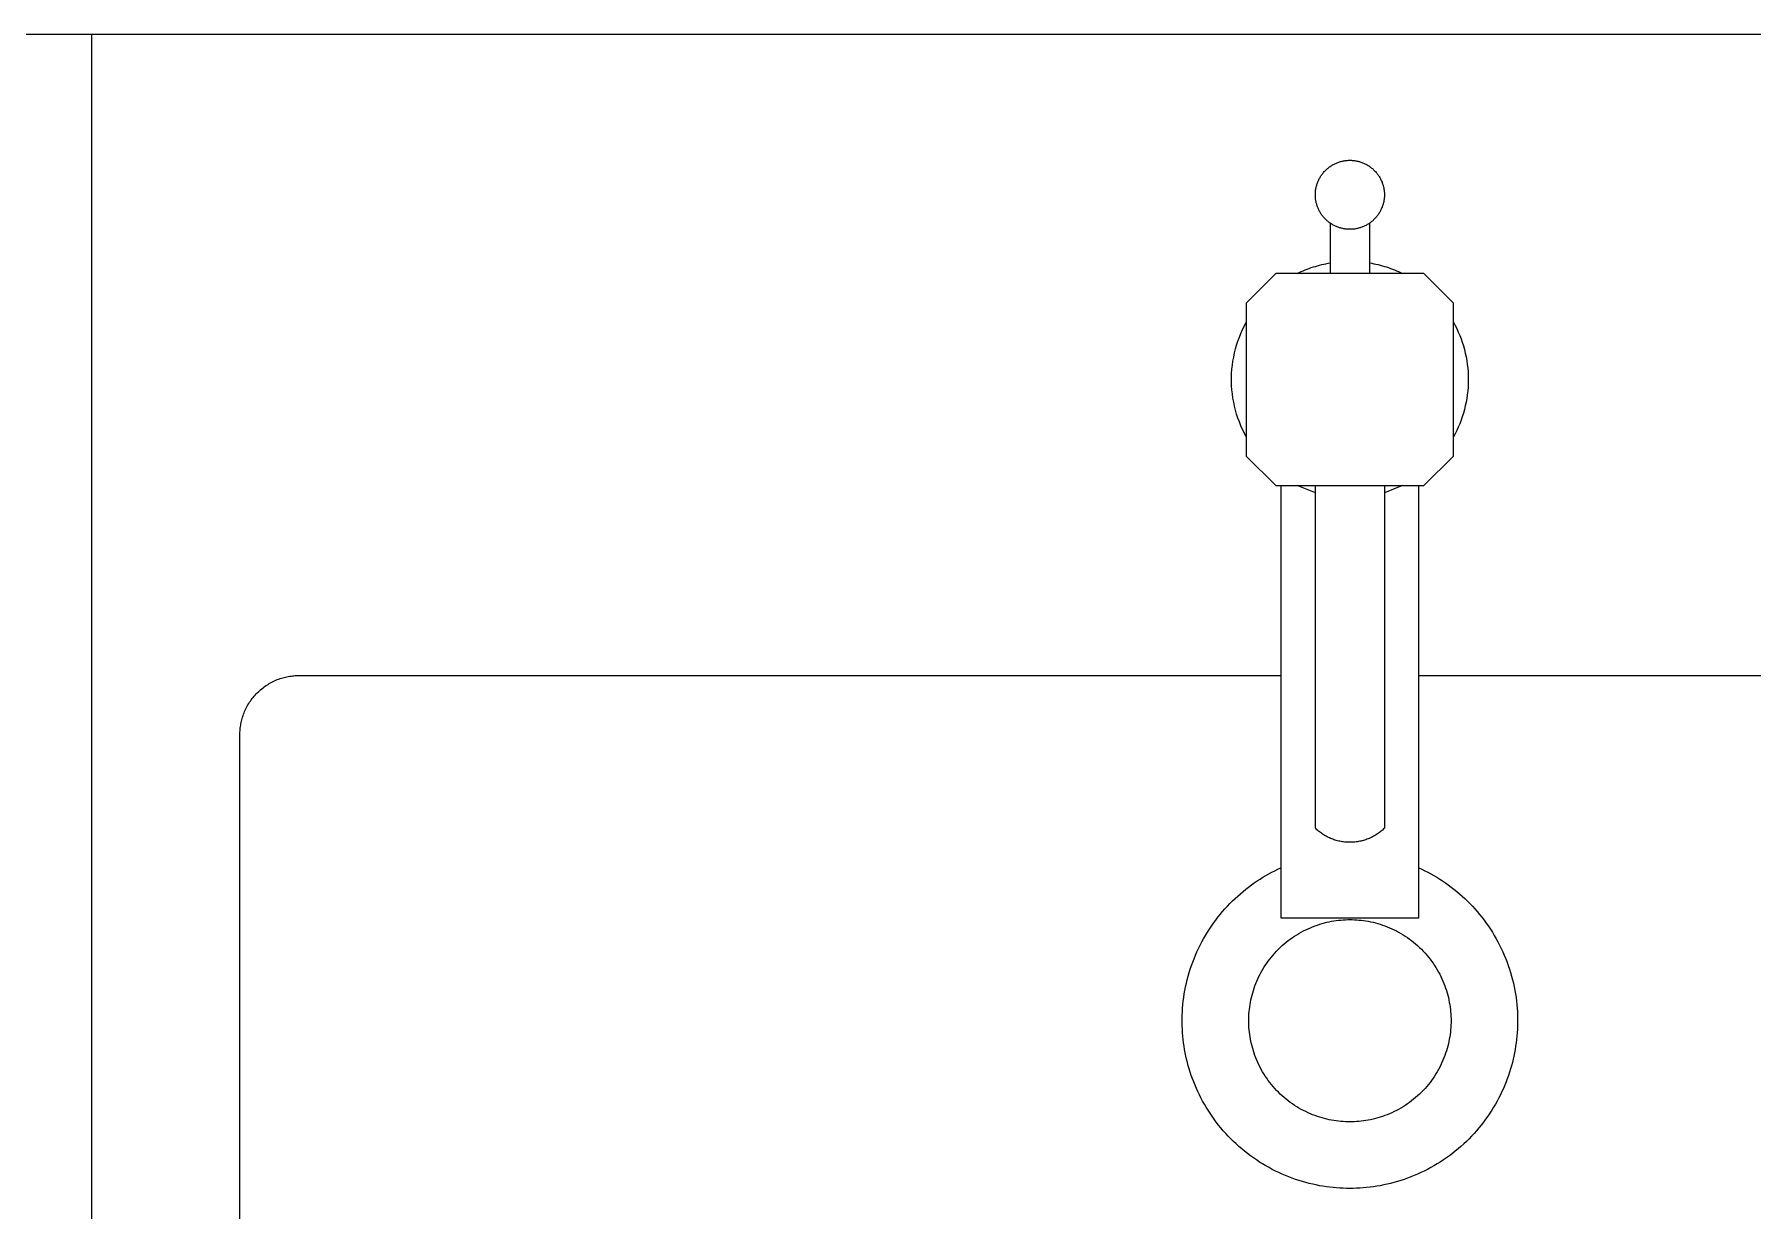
# Model space of a CAD drawing. Header units: millimetres. Extents: x 50157 to 283139, y 29188 to 187058.
# Drawn here: x 156521.8 to 156870.2, y 105149.3 to 105387.8 of the extents above; entities that cross this region are included whole.
import ezdxf

# ---------------------------------------------------------------- set-up
doc = ezdxf.new("R2010")
doc.units = ezdxf.units.MM
doc.layers.add('A-TOILET', color=252, linetype='Continuous')
doc.layers.add('A-WALL', color=3, linetype='Continuous')

# ---------------------------------------------------------------- blocks, each defined once
blk = doc.blocks.new('A$C0275ab8a')
blk.add_wipeout([(510.06, -440.9), (510.04, -441.13), (510.01, -441.36), (509.97, -441.59), (509.93, -441.82), (509.89, -442.05), (509.84, -442.28), (509.78, -442.52), (509.71, -442.75), (509.65, -442.98), (509.57, -443.22), (509.49, -443.45), (509.4, -443.68), (509.3, -443.91), (509.2, -444.14), (509.1, -444.37), (508.98, -444.59), (508.86, -444.82), (508.74, -445.04), (508.61, -445.26), (508.47, -445.47), (508.33, -445.68), (508.18, -445.89), (508.02, -446.1), (507.86, -446.3), (507.7, -446.5), (507.53, -446.7), (507.35, -446.89), (507.17, -447.07), (506.99, -447.25), (506.8, -447.43), (506.6, -447.6), (506.4, -447.76), (506.2, -447.92), (505.99, -448.08), (505.79, -448.23), (505.57, -448.37), (505.36, -448.51), (505.14, -448.64), (504.92, -448.76), (504.69, -448.88), (504.47, -449), (504.24, -449.1), (504.01, -449.2), (503.78, -449.3), (503.55, -449.39), (503.32, -449.47), (503.08, -449.54), (502.85, -449.61), (502.62, -449.68), (502.38, -449.74), (502.15, -449.79), (501.92, -449.83), (501.69, -449.87), (501.46, -449.91), (501.23, -449.94), (501, -449.96), (500.77, -449.98), (500.54, -449.99), (500.32, -450), (500.1, -450), (10, -450), (9.78, -450), (9.56, -449.99), (9.33, -449.98), (9.1, -449.96), (8.87, -449.94), (8.64, -449.91), (8.41, -449.87), (8.18, -449.83), (7.95, -449.79), (7.72, -449.74), (7.48, -449.68), (7.25, -449.61), (7.02, -449.54), (6.78, -449.47), (6.55, -449.39), (6.32, -449.3), (6.09, -449.2), (5.86, -449.1), (5.63, -449), (5.41, -448.88), (5.18, -448.76), (4.96, -448.64), (4.74, -448.51), (4.53, -448.37), (4.32, -448.23), (4.11, -448.08), (3.9, -447.92), (3.7, -447.76), (3.5, -447.6), (3.3, -447.43), (3.11, -447.25), (2.93, -447.07), (2.75, -446.89), (2.57, -446.7), (2.4, -446.5), (2.24, -446.3), (2.08, -446.1), (1.92, -445.89), (1.77, -445.68), (1.63, -445.47), (1.49, -445.26), (1.36, -445.04), (1.24, -444.82), (1.12, -444.59), (1, -444.37), (0.9, -444.14), (0.8, -443.91), (0.7, -443.68), (0.61, -443.45), (0.53, -443.22), (0.46, -442.98), (0.39, -442.75), (0.32, -442.52), (0.26, -442.28), (0.21, -442.05), (0.17, -441.82), (0.13, -441.59), (0.09, -441.36), (0.06, -441.13), (0.04, -440.9), (0.02, -440.67), (0.01, -440.44), (0, -440.22), (0, -440), (0, 0), (510.1, 0), (510.1, -440), (510.1, -440.22), (510.09, -440.44), (510.08, -440.67)])
for p, q in [((249.73, -27.99), (249.85, -27.85)), ((249.85, -27.85), (249.97, -27.72)), ((249.97, -27.72), (250.1, -27.59)), ((250.1, -27.59), (250.23, -27.46)), ((250.23, -27.46), (250.36, -27.34)), ((250.36, -27.34), (250.5, -27.22)), ((250.5, -27.22), (250.64, -27.11)), ((250.64, -27.11), (250.78, -26.99)), ((250.78, -26.99), (250.92, -26.89)), ((250.92, -26.89), (251.07, -26.78)), ((251.07, -26.78), (251.22, -26.68)), ((251.22, -26.68), (251.37, -26.59)), ((251.37, -26.59), (251.52, -26.49)), ((251.52, -26.49), (251.68, -26.41)), ((251.68, -26.41), (251.83, -26.32)), ((251.83, -26.32), (251.99, -26.24)), ((251.99, -26.24), (252.15, -26.17)), ((252.15, -26.17), (252.31, -26.1)), ((252.31, -26.1), (252.47, -26.03)), ((252.47, -26.03), (252.64, -25.97)), ((252.64, -25.97), (252.8, -25.91)), ((252.8, -25.91), (252.96, -25.86)), ((252.96, -25.86), (253.12, -25.81)), ((253.12, -25.81), (253.29, -25.77)), ((253.29, -25.77), (253.45, -25.73)), ((253.45, -25.73), (253.61, -25.69)), ((253.61, -25.69), (253.78, -25.66)), ((253.78, -25.66), (253.94, -25.63)), ((253.94, -25.63), (254.1, -25.6)), ((254.1, -25.6), (254.26, -25.58)), ((254.26, -25.58), (254.42, -25.57)), ((254.42, -25.57), (254.58, -25.56)), ((254.58, -25.56), (254.74, -25.55)), ((254.74, -25.55), (254.9, -25.54)), ((254.9, -25.54), (255.05, -25.54)), ((255.05, -25.54), (255.21, -25.54)), ((255.21, -25.54), (255.36, -25.55)), ((255.36, -25.55), (255.52, -25.56)), ((255.52, -25.56), (255.68, -25.57)), ((255.68, -25.57), (255.84, -25.58)), ((255.84, -25.58), (256, -25.6)), ((256, -25.6), (256.16, -25.63)), ((256.16, -25.63), (256.32, -25.66)), ((256.32, -25.66), (256.49, -25.69)), ((256.49, -25.69), (256.65, -25.73)), ((256.65, -25.73), (256.81, -25.77)), ((256.81, -25.77), (256.98, -25.81)), ((256.98, -25.81), (257.14, -25.86)), ((257.14, -25.86), (257.3, -25.91)), ((257.3, -25.91), (257.47, -25.97)), ((257.47, -25.97), (257.63, -26.03)), ((257.63, -26.03), (257.79, -26.1)), ((257.79, -26.1), (257.95, -26.17)), ((257.95, -26.17), (258.11, -26.24)), ((258.11, -26.24), (258.27, -26.32)), ((258.27, -26.32), (258.42, -26.41)), ((258.42, -26.41), (258.58, -26.49)), ((258.58, -26.49), (258.73, -26.59)), ((258.73, -26.59), (258.88, -26.68)), ((258.88, -26.68), (259.03, -26.78)), ((259.03, -26.78), (259.18, -26.89)), ((259.18, -26.89), (259.32, -26.99)), ((259.32, -26.99), (259.46, -27.11)), ((259.46, -27.11), (259.6, -27.22)), ((259.6, -27.22), (259.74, -27.34)), ((259.74, -27.34), (259.87, -27.46)), ((259.87, -27.46), (260, -27.59)), ((260, -27.59), (260.13, -27.72)), ((260.13, -27.72), (260.25, -27.85)), ((260.25, -27.85), (260.37, -27.99)), ((248.14, -31.43), (248.17, -31.27)), ((248.17, -31.27), (248.2, -31.1)), ((248.2, -31.1), (248.23, -30.94)), ((248.23, -30.94), (248.27, -30.78)), ((248.27, -30.78), (248.32, -30.61)), ((248.32, -30.61), (248.37, -30.45)), ((248.37, -30.45), (248.42, -30.29)), ((248.42, -30.29), (248.48, -30.13)), ((248.48, -30.13), (248.54, -29.96)), ((248.54, -29.96), (248.61, -29.8)), ((248.61, -29.8), (248.68, -29.64)), ((248.68, -29.64), (248.75, -29.48)), ((248.75, -29.48), (248.83, -29.33)), ((248.83, -29.33), (248.91, -29.17)), ((248.91, -29.17), (249, -29.01)), ((249, -29.01), (249.09, -28.86)), ((249.09, -28.86), (249.19, -28.71)), ((249.19, -28.71), (249.29, -28.56)), ((249.29, -28.56), (249.39, -28.41)), ((249.39, -28.41), (249.5, -28.27)), ((249.5, -28.27), (249.61, -28.13)), ((249.61, -28.13), (249.73, -27.99)), ((260.37, -27.99), (260.49, -28.13)), ((260.49, -28.13), (260.6, -28.27)), ((260.6, -28.27), (260.71, -28.41)), ((260.71, -28.41), (260.81, -28.56)), ((260.81, -28.56), (260.91, -28.71)), ((260.91, -28.71), (261.01, -28.86)), ((261.01, -28.86), (261.1, -29.01)), ((261.1, -29.01), (261.19, -29.17)), ((261.19, -29.17), (261.27, -29.33)), ((261.27, -29.33), (261.35, -29.48)), ((261.35, -29.48), (261.42, -29.64)), ((261.42, -29.64), (261.49, -29.8)), ((261.49, -29.8), (261.56, -29.96)), ((261.56, -29.96), (261.62, -30.13)), ((261.62, -30.13), (261.68, -30.29)), ((261.68, -30.29), (261.73, -30.45)), ((261.73, -30.45), (261.78, -30.61)), ((261.78, -30.61), (261.83, -30.78)), ((261.83, -30.78), (261.87, -30.94)), ((261.87, -30.94), (261.9, -31.1)), ((261.9, -31.1), (261.94, -31.27)), ((261.94, -31.27), (261.96, -31.43)), ((248.05, -32.39), (248.06, -32.23)), ((248.05, -32.54), (248.05, -32.39)), ((248.05, -32.7), (248.05, -32.54)), ((248.06, -32.85), (248.05, -32.7)), ((248.06, -32.07), (248.08, -31.91)), ((248.06, -32.23), (248.06, -32.07)), ((248.06, -33.01), (248.06, -32.85)), ((248.08, -33.17), (248.06, -33.01)), ((248.08, -31.91), (248.09, -31.75)), ((248.09, -33.33), (248.08, -33.17)), ((248.09, -31.75), (248.11, -31.59)), ((248.11, -33.49), (248.09, -33.33)), ((248.11, -31.59), (248.14, -31.43)), ((248.14, -33.65), (248.11, -33.49)), ((248.17, -33.82), (248.14, -33.65)), ((248.2, -33.98), (248.17, -33.82)), ((248.23, -34.14), (248.2, -33.98)), ((248.27, -34.3), (248.23, -34.14)), ((248.32, -34.47), (248.27, -34.3)), ((248.37, -34.63), (248.32, -34.47)), ((248.42, -34.79), (248.37, -34.63)), ((248.48, -34.96), (248.42, -34.79)), ((261.68, -34.79), (261.62, -34.96)), ((261.73, -34.63), (261.68, -34.79)), ((261.78, -34.47), (261.73, -34.63)), ((261.83, -34.3), (261.78, -34.47)), ((261.87, -34.14), (261.83, -34.3)), ((261.9, -33.98), (261.87, -34.14)), ((261.94, -33.82), (261.9, -33.98)), ((261.96, -33.65), (261.94, -33.82)), ((261.96, -31.43), (261.99, -31.59)), ((261.99, -33.49), (261.96, -33.65)), ((261.99, -31.59), (262.01, -31.75)), ((262.01, -33.33), (261.99, -33.49)), ((262.01, -31.75), (262.02, -31.91)), ((262.02, -33.17), (262.01, -33.33)), ((262.02, -31.91), (262.04, -32.07)), ((262.04, -33.01), (262.02, -33.17)), ((262.04, -32.07), (262.04, -32.23)), ((262.04, -32.23), (262.05, -32.39)), ((262.05, -32.7), (262.04, -32.85)), ((262.04, -32.85), (262.04, -33.01)), ((262.05, -32.39), (262.05, -32.54)), ((262.05, -32.54), (262.05, -32.7)), ((248.54, -35.12), (248.48, -34.96)), ((248.61, -35.28), (248.54, -35.12)), ((248.68, -35.44), (248.61, -35.28)), ((248.75, -35.6), (248.68, -35.44)), ((248.83, -35.76), (248.75, -35.6)), ((248.91, -35.91), (248.83, -35.76)), ((249, -36.07), (248.91, -35.91)), ((249.09, -36.22), (249, -36.07)), ((249.19, -36.37), (249.09, -36.22)), ((249.29, -36.52), (249.19, -36.37)), ((249.39, -36.67), (249.29, -36.52)), ((249.5, -36.81), (249.39, -36.67)), ((249.61, -36.95), (249.5, -36.81)), ((249.73, -37.09), (249.61, -36.95)), ((249.85, -37.23), (249.73, -37.09)), ((249.97, -37.36), (249.85, -37.23)), ((250.1, -37.49), (249.97, -37.36)), ((250.23, -37.62), (250.1, -37.49)), ((250.36, -37.74), (250.23, -37.62)), ((250.5, -37.86), (250.36, -37.74)), ((250.64, -37.98), (250.5, -37.86)), ((250.78, -38.09), (250.64, -37.98)), ((250.92, -38.2), (250.78, -38.09)), ((251.07, -38.3), (250.92, -38.2)), ((251.05, -38.29), (251.05, -48.51)), ((251.22, -38.4), (251.07, -38.3)), ((259.03, -38.3), (258.88, -38.4)), ((259.18, -38.2), (259.03, -38.3)), ((259.05, -38.29), (259.05, -48.51)), ((259.32, -38.09), (259.18, -38.2)), ((259.46, -37.98), (259.32, -38.09)), ((259.6, -37.86), (259.46, -37.98)), ((259.74, -37.74), (259.6, -37.86)), ((259.87, -37.62), (259.74, -37.74)), ((260, -37.49), (259.87, -37.62)), ((260.13, -37.36), (260, -37.49)), ((260.25, -37.23), (260.13, -37.36)), ((260.37, -37.09), (260.25, -37.23)), ((260.49, -36.95), (260.37, -37.09)), ((260.6, -36.81), (260.49, -36.95)), ((260.71, -36.67), (260.6, -36.81)), ((260.81, -36.52), (260.71, -36.67)), ((260.91, -36.37), (260.81, -36.52)), ((261.01, -36.22), (260.91, -36.37)), ((261.1, -36.07), (261.01, -36.22)), ((261.19, -35.91), (261.1, -36.07)), ((261.27, -35.76), (261.19, -35.91)), ((261.35, -35.6), (261.27, -35.76)), ((261.42, -35.44), (261.35, -35.6)), ((261.49, -35.28), (261.42, -35.44)), ((261.56, -35.12), (261.49, -35.28)), ((261.62, -34.96), (261.56, -35.12)), ((251.37, -38.5), (251.22, -38.4)), ((251.52, -38.59), (251.37, -38.5)), ((251.68, -38.68), (251.52, -38.59)), ((251.83, -38.76), (251.68, -38.68)), ((251.99, -38.84), (251.83, -38.76)), ((252.15, -38.91), (251.99, -38.84)), ((252.31, -38.99), (252.15, -38.91)), ((252.47, -39.05), (252.31, -38.99)), ((252.64, -39.11), (252.47, -39.05)), ((252.8, -39.17), (252.64, -39.11)), ((252.96, -39.22), (252.8, -39.17)), ((253.12, -39.27), (252.96, -39.22)), ((253.29, -39.32), (253.12, -39.27)), ((253.45, -39.36), (253.29, -39.32)), ((253.61, -39.39), (253.45, -39.36)), ((253.78, -39.43), (253.61, -39.39)), ((253.94, -39.45), (253.78, -39.43)), ((254.1, -39.48), (253.94, -39.45)), ((254.26, -39.5), (254.1, -39.48)), ((254.42, -39.51), (254.26, -39.5)), ((254.58, -39.53), (254.42, -39.51)), ((254.74, -39.54), (254.58, -39.53)), ((254.9, -39.54), (254.74, -39.54)), ((255.05, -39.54), (254.9, -39.54)), ((255.21, -39.54), (255.05, -39.54)), ((255.36, -39.54), (255.21, -39.54)), ((255.52, -39.53), (255.36, -39.54)), ((255.68, -39.51), (255.52, -39.53)), ((255.84, -39.5), (255.68, -39.51)), ((256, -39.48), (255.84, -39.5)), ((256.16, -39.45), (256, -39.48)), ((256.32, -39.43), (256.16, -39.45)), ((256.49, -39.39), (256.32, -39.43)), ((256.65, -39.36), (256.49, -39.39)), ((256.81, -39.32), (256.65, -39.36)), ((256.98, -39.27), (256.81, -39.32)), ((257.14, -39.22), (256.98, -39.27)), ((257.3, -39.17), (257.14, -39.22)), ((257.47, -39.11), (257.3, -39.17)), ((257.63, -39.05), (257.47, -39.11)), ((257.79, -38.99), (257.63, -39.05)), ((257.95, -38.91), (257.79, -38.99)), ((258.11, -38.84), (257.95, -38.91)), ((258.27, -38.76), (258.11, -38.84)), ((258.42, -38.68), (258.27, -38.76)), ((258.58, -38.59), (258.42, -38.68)), ((258.73, -38.5), (258.58, -38.59)), ((258.88, -38.4), (258.73, -38.5)), ((240.05, -48.51), (234.05, -54.51)), ((270.05, -48.51), (240.05, -48.51)), ((244.38, -48.51), (244.78, -48.32)), ((244.78, -48.32), (245.18, -48.13)), ((245.18, -48.13), (245.58, -47.96)), ((245.58, -47.96), (245.98, -47.79)), ((245.98, -47.79), (246.39, -47.62)), ((246.39, -47.62), (246.8, -47.47)), ((246.8, -47.47), (247.22, -47.32)), ((247.22, -47.32), (247.64, -47.18)), ((247.64, -47.18), (248.06, -47.05)), ((248.06, -47.05), (248.48, -46.93)), ((248.48, -46.93), (248.9, -46.81)), ((248.9, -46.81), (249.33, -46.7)), ((249.33, -46.7), (249.76, -46.6)), ((249.76, -46.6), (250.19, -46.51)), ((250.19, -46.51), (250.62, -46.42)), ((250.62, -46.42), (251.05, -46.34)), ((259.05, -46.34), (259.48, -46.42)), ((259.48, -46.42), (259.91, -46.51)), ((259.91, -46.51), (260.34, -46.6)), ((260.34, -46.6), (260.77, -46.7)), ((260.77, -46.7), (261.2, -46.81)), ((261.2, -46.81), (261.62, -46.93)), ((261.62, -46.93), (262.04, -47.05)), ((262.04, -47.05), (262.46, -47.18)), ((262.46, -47.18), (262.88, -47.32)), ((262.88, -47.32), (263.3, -47.47)), ((263.3, -47.47), (263.71, -47.62)), ((263.71, -47.62), (264.12, -47.79)), ((264.12, -47.79), (264.52, -47.96)), ((264.52, -47.96), (264.93, -48.13)), ((264.93, -48.13), (265.32, -48.32)), ((265.32, -48.32), (265.72, -48.51)), ((276.05, -54.51), (270.05, -48.51)), ((234.05, -54.51), (234.05, -85.52)), ((276.05, -85.52), (276.05, -54.51)), ((233.29, -59.88), (233.65, -59.13)), ((233.65, -59.13), (234.05, -58.39)), ((276.05, -58.39), (276.4, -59.04)), ((276.4, -59.04), (276.72, -59.69)), ((232.09, -63.01), (232.35, -62.21)), ((232.35, -62.21), (232.64, -61.42)), ((232.64, -61.42), (232.95, -60.65)), ((232.95, -60.65), (233.29, -59.88)), ((276.72, -59.69), (277.03, -60.37)), ((277.03, -60.37), (277.32, -61.05)), ((277.32, -61.05), (277.59, -61.75)), ((277.59, -61.75), (277.84, -62.46)), ((277.84, -62.46), (278.06, -63.19)), ((231.34, -66.26), (231.49, -65.44)), ((231.49, -65.44), (231.66, -64.62)), ((231.66, -64.62), (231.86, -63.81)), ((231.86, -63.81), (232.09, -63.01)), ((278.06, -63.19), (278.27, -63.92)), ((278.27, -63.92), (278.45, -64.66)), ((278.45, -64.66), (278.61, -65.41)), ((278.61, -65.41), (278.74, -66.17)), ((278.74, -66.17), (278.86, -66.93)), ((231.05, -69.6), (231.08, -68.76)), ((231.05, -70.43), (231.05, -69.6)), ((231.08, -68.76), (231.14, -67.92)), ((231.14, -67.92), (231.22, -67.09)), ((231.22, -67.09), (231.34, -66.26)), ((278.86, -66.93), (278.94, -67.7)), ((278.94, -67.7), (279.01, -68.47)), ((279.01, -68.47), (279.04, -69.24)), ((279.04, -69.24), (279.06, -70.01)), ((231.08, -71.27), (231.05, -70.43)), ((231.14, -72.1), (231.08, -71.27)), ((231.22, -72.93), (231.14, -72.1)), ((231.34, -73.76), (231.22, -72.93)), ((278.86, -73.1), (278.74, -73.86)), ((278.94, -72.33), (278.86, -73.1)), ((279.01, -71.56), (278.94, -72.33)), ((279.04, -70.79), (279.01, -71.56)), ((279.06, -70.01), (279.04, -70.79)), ((231.49, -74.59), (231.34, -73.76)), ((231.66, -75.41), (231.49, -74.59)), ((231.86, -76.22), (231.66, -75.41)), ((232.09, -77.02), (231.86, -76.22)), ((278.27, -76.11), (278.06, -76.84)), ((278.45, -75.37), (278.27, -76.11)), ((278.61, -74.62), (278.45, -75.37)), ((278.74, -73.86), (278.61, -74.62)), ((232.35, -77.82), (232.09, -77.02)), ((232.64, -78.6), (232.35, -77.82)), ((232.95, -79.38), (232.64, -78.6)), ((233.29, -80.14), (232.95, -79.38)), ((277.03, -79.66), (276.72, -80.33)), ((277.32, -78.97), (277.03, -79.66)), ((277.59, -78.28), (277.32, -78.97)), ((277.84, -77.56), (277.59, -78.28)), ((278.06, -76.84), (277.84, -77.56)), ((233.65, -80.9), (233.29, -80.14)), ((234.05, -81.64), (233.65, -80.9)), ((276.4, -80.99), (276.05, -81.64)), ((276.72, -80.33), (276.4, -80.99)), ((234.05, -85.52), (240.05, -91.52)), ((270.05, -91.52), (276.05, -85.52)), ((240.05, -91.52), (270.05, -91.52)), ((241.05, -91.52), (241.05, -179.14)), ((248.05, -92.97), (244.38, -91.52)), ((248.05, -161), (248.05, -91.52)), ((262.05, -91.52), (262.05, -161)), ((265.72, -91.52), (262.05, -92.97)), ((269.05, -179.14), (269.05, -91.52)), ((34.69, -132.52), (34.93, -132.33)), ((34.69, -132.52), (34.93, -132.33)), ((34.69, -132.52), (34.93, -132.33)), ((34.93, -132.33), (35.19, -132.15)), ((34.93, -132.33), (35.19, -132.15)), ((34.93, -132.33), (35.19, -132.15)), ((35.19, -132.15), (35.44, -131.98)), ((35.19, -132.15), (35.44, -131.98)), ((35.19, -132.15), (35.44, -131.98)), ((35.44, -131.98), (35.7, -131.82)), ((35.44, -131.98), (35.7, -131.82)), ((35.44, -131.98), (35.7, -131.82)), ((35.7, -131.82), (35.96, -131.66)), ((35.7, -131.82), (35.96, -131.66)), ((35.7, -131.82), (35.96, -131.66)), ((35.96, -131.66), (36.23, -131.51)), ((35.96, -131.66), (36.23, -131.51)), ((35.96, -131.66), (36.23, -131.51)), ((36.23, -131.51), (36.5, -131.37)), ((36.23, -131.51), (36.5, -131.37)), ((36.23, -131.51), (36.5, -131.37)), ((36.5, -131.37), (36.77, -131.23)), ((36.5, -131.37), (36.77, -131.23)), ((36.5, -131.37), (36.77, -131.23)), ((36.77, -131.23), (37.04, -131.1)), ((36.77, -131.23), (37.04, -131.1)), ((36.77, -131.23), (37.04, -131.1)), ((37.04, -131.1), (37.31, -130.98)), ((37.04, -131.1), (37.31, -130.98)), ((37.04, -131.1), (37.31, -130.98)), ((37.31, -130.98), (37.59, -130.87)), ((37.31, -130.98), (37.59, -130.87)), ((37.31, -130.98), (37.59, -130.87)), ((37.59, -130.87), (37.87, -130.76)), ((37.59, -130.87), (37.87, -130.76)), ((37.59, -130.87), (37.87, -130.76)), ((37.87, -130.76), (38.15, -130.66)), ((37.87, -130.76), (38.15, -130.66)), ((37.87, -130.76), (38.15, -130.66)), ((38.15, -130.66), (38.43, -130.57)), ((38.15, -130.66), (38.43, -130.57)), ((38.15, -130.66), (38.43, -130.57)), ((38.43, -130.57), (38.71, -130.49)), ((38.43, -130.57), (38.71, -130.49)), ((38.43, -130.57), (38.71, -130.49)), ((38.71, -130.49), (38.99, -130.41)), ((38.71, -130.49), (38.99, -130.41)), ((38.71, -130.49), (38.99, -130.41)), ((38.99, -130.41), (39.27, -130.34)), ((38.99, -130.41), (39.27, -130.34)), ((38.99, -130.41), (39.27, -130.34)), ((39.27, -130.34), (39.55, -130.28)), ((39.27, -130.34), (39.55, -130.28)), ((39.27, -130.34), (39.55, -130.28)), ((39.55, -130.28), (39.82, -130.23)), ((39.55, -130.28), (39.82, -130.23)), ((39.55, -130.28), (39.82, -130.23)), ((39.82, -130.23), (40.1, -130.18)), ((39.82, -130.23), (40.1, -130.18)), ((39.82, -130.23), (40.1, -130.18)), ((40.1, -130.18), (40.38, -130.14)), ((40.1, -130.18), (40.38, -130.14)), ((40.1, -130.18), (40.38, -130.14)), ((40.38, -130.14), (40.66, -130.1)), ((40.38, -130.14), (40.66, -130.1)), ((40.66, -130.1), (40.93, -130.07)), ((40.66, -130.1), (40.93, -130.07)), ((40.66, -130.1), (40.93, -130.07)), ((40.93, -130.07), (41.2, -130.05)), ((40.93, -130.07), (41.2, -130.05)), ((40.93, -130.07), (41.2, -130.05)), ((41.2, -130.05), (41.47, -130.04)), ((41.2, -130.05), (41.47, -130.04)), ((41.2, -130.05), (41.47, -130.04)), ((41.47, -130.04), (41.74, -130.03)), ((41.47, -130.04), (41.74, -130.03)), ((41.74, -130.03), (42.01, -130.03)), ((41.74, -130.03), (42.01, -130.03)), ((42.01, -130.03), (241.05, -130.03)), ((269.05, -130.03), (470.24, -130.03)), ((31.64, -135.98), (31.8, -135.72)), ((31.64, -135.98), (31.8, -135.72)), ((31.64, -135.98), (31.8, -135.72)), ((31.8, -135.72), (31.96, -135.46)), ((31.8, -135.72), (31.96, -135.46)), ((31.8, -135.72), (31.96, -135.46)), ((31.96, -135.46), (32.13, -135.2)), ((31.96, -135.46), (32.13, -135.2)), ((31.96, -135.46), (32.13, -135.2)), ((32.13, -135.2), (32.31, -134.95)), ((32.13, -135.2), (32.31, -134.95)), ((32.13, -135.2), (32.31, -134.95)), ((32.31, -134.95), (32.5, -134.71)), ((32.31, -134.95), (32.5, -134.71)), ((32.31, -134.95), (32.5, -134.71)), ((32.5, -134.71), (32.69, -134.46)), ((32.5, -134.71), (32.69, -134.46)), ((32.5, -134.71), (32.69, -134.46)), ((32.69, -134.46), (32.89, -134.22)), ((32.69, -134.46), (32.89, -134.22)), ((32.69, -134.46), (32.89, -134.22)), ((32.89, -134.22), (33.09, -133.99)), ((32.89, -134.22), (33.09, -133.99)), ((32.89, -134.22), (33.09, -133.99)), ((33.09, -133.99), (33.3, -133.76)), ((33.09, -133.99), (33.3, -133.76)), ((33.09, -133.99), (33.3, -133.76)), ((33.3, -133.76), (33.52, -133.54)), ((33.3, -133.76), (33.52, -133.54)), ((33.3, -133.76), (33.52, -133.54)), ((33.52, -133.54), (33.74, -133.32)), ((33.52, -133.54), (33.74, -133.32)), ((33.52, -133.54), (33.74, -133.32)), ((33.74, -133.32), (33.97, -133.11)), ((33.74, -133.32), (33.97, -133.11)), ((33.74, -133.32), (33.97, -133.11)), ((33.97, -133.11), (34.21, -132.91)), ((33.97, -133.11), (34.21, -132.91)), ((33.97, -133.11), (34.21, -132.91)), ((34.21, -132.91), (34.44, -132.71)), ((34.21, -132.91), (34.44, -132.71)), ((34.21, -132.91), (34.44, -132.71)), ((34.44, -132.71), (34.69, -132.52)), ((34.44, -132.71), (34.69, -132.52)), ((34.44, -132.71), (34.69, -132.52)), ((30.26, -139.57), (30.32, -139.29)), ((30.26, -139.57), (30.32, -139.29)), ((30.26, -139.57), (30.32, -139.29)), ((30.32, -139.29), (30.39, -139.01)), ((30.32, -139.29), (30.39, -139.01)), ((30.32, -139.29), (30.39, -139.01)), ((30.39, -139.01), (30.47, -138.73)), ((30.39, -139.01), (30.47, -138.73)), ((30.39, -139.01), (30.47, -138.73)), ((30.47, -138.73), (30.55, -138.45)), ((30.47, -138.73), (30.55, -138.45)), ((30.47, -138.73), (30.55, -138.45)), ((30.55, -138.45), (30.64, -138.17)), ((30.55, -138.45), (30.64, -138.17)), ((30.55, -138.45), (30.64, -138.17)), ((30.64, -138.17), (30.74, -137.89)), ((30.64, -138.17), (30.74, -137.89)), ((30.64, -138.17), (30.74, -137.89)), ((30.74, -137.89), (30.85, -137.61)), ((30.74, -137.89), (30.85, -137.61)), ((30.74, -137.89), (30.85, -137.61)), ((30.85, -137.61), (30.96, -137.33)), ((30.85, -137.61), (30.96, -137.33)), ((30.85, -137.61), (30.96, -137.33)), ((30.96, -137.33), (31.08, -137.06)), ((30.96, -137.33), (31.08, -137.06)), ((30.96, -137.33), (31.08, -137.06)), ((31.08, -137.06), (31.21, -136.79)), ((31.08, -137.06), (31.21, -136.79)), ((31.08, -137.06), (31.21, -136.79)), ((31.21, -136.79), (31.35, -136.52)), ((31.21, -136.79), (31.35, -136.52)), ((31.21, -136.79), (31.35, -136.52)), ((31.35, -136.52), (31.49, -136.25)), ((31.35, -136.52), (31.49, -136.25)), ((31.35, -136.52), (31.49, -136.25)), ((31.49, -136.25), (31.64, -135.98)), ((31.49, -136.25), (31.64, -135.98)), ((31.49, -136.25), (31.64, -135.98)), ((30.01, -141.76), (30.02, -141.49)), ((30.01, -141.76), (30.02, -141.49)), ((30.01, -141.76), (30.02, -141.49)), ((30.01, -142.03), (30.01, -141.76)), ((30.01, -142.03), (30.01, -141.76)), ((30.01, -142.03), (30.01, -141.76)), ((30.01, -409.99), (30.01, -142.03)), ((30.02, -141.49), (30.03, -141.22)), ((30.02, -141.49), (30.03, -141.22)), ((30.02, -141.49), (30.03, -141.22)), ((30.03, -141.22), (30.05, -140.95)), ((30.03, -141.22), (30.05, -140.95)), ((30.03, -141.22), (30.05, -140.95)), ((30.05, -140.95), (30.08, -140.68)), ((30.05, -140.95), (30.08, -140.68)), ((30.05, -140.95), (30.08, -140.68)), ((30.08, -140.68), (30.12, -140.4)), ((30.08, -140.68), (30.12, -140.4)), ((30.08, -140.68), (30.12, -140.4)), ((30.12, -140.4), (30.16, -140.12)), ((30.12, -140.4), (30.16, -140.12)), ((30.12, -140.4), (30.16, -140.12)), ((30.16, -140.12), (30.21, -139.84)), ((30.16, -140.12), (30.21, -139.84)), ((30.16, -140.12), (30.21, -139.84)), ((30.21, -139.84), (30.26, -139.57)), ((30.21, -139.84), (30.26, -139.57)), ((30.21, -139.84), (30.26, -139.57)), ((248.21, -161.15), (248.05, -161)), ((248.37, -161.3), (248.21, -161.15)), ((248.54, -161.45), (248.37, -161.3)), ((248.71, -161.6), (248.54, -161.45)), ((248.89, -161.74), (248.71, -161.6)), ((249.07, -161.88), (248.89, -161.74)), ((249.26, -162.01), (249.07, -161.88)), ((249.45, -162.14), (249.26, -162.01)), ((249.64, -162.27), (249.45, -162.14)), ((249.84, -162.4), (249.64, -162.27)), ((250.05, -162.52), (249.84, -162.4)), ((250.26, -162.64), (250.05, -162.52)), ((250.47, -162.75), (250.26, -162.64)), ((250.69, -162.86), (250.47, -162.75)), ((250.91, -162.96), (250.69, -162.86)), ((251.13, -163.06), (250.91, -162.96)), ((251.36, -163.15), (251.13, -163.06)), ((251.59, -163.24), (251.36, -163.15)), ((251.82, -163.32), (251.59, -163.24)), ((252.06, -163.4), (251.82, -163.32)), ((252.3, -163.47), (252.06, -163.4)), ((252.54, -163.54), (252.3, -163.47)), ((252.78, -163.6), (252.54, -163.54)), ((253.03, -163.65), (252.78, -163.6)), ((253.28, -163.7), (253.03, -163.65)), ((253.53, -163.74), (253.28, -163.7)), ((256.82, -163.7), (256.57, -163.74)), ((257.07, -163.65), (256.82, -163.7)), ((257.32, -163.6), (257.07, -163.65)), ((257.56, -163.54), (257.32, -163.6)), ((257.8, -163.47), (257.56, -163.54)), ((258.04, -163.4), (257.8, -163.47)), ((258.28, -163.32), (258.04, -163.4)), ((258.51, -163.24), (258.28, -163.32)), ((258.74, -163.15), (258.51, -163.24)), ((258.97, -163.06), (258.74, -163.15)), ((259.2, -162.96), (258.97, -163.06)), ((259.42, -162.86), (259.2, -162.96)), ((259.63, -162.75), (259.42, -162.86)), ((259.84, -162.64), (259.63, -162.75)), ((260.05, -162.52), (259.84, -162.64)), ((260.26, -162.4), (260.05, -162.52)), ((260.46, -162.27), (260.26, -162.4)), ((260.65, -162.14), (260.46, -162.27)), ((260.84, -162.01), (260.65, -162.14)), ((261.03, -161.88), (260.84, -162.01)), ((261.21, -161.74), (261.03, -161.88)), ((261.39, -161.6), (261.21, -161.74)), ((261.56, -161.45), (261.39, -161.6)), ((261.73, -161.3), (261.56, -161.45)), ((261.89, -161.15), (261.73, -161.3)), ((262.05, -161), (261.89, -161.15)), ((253.78, -163.78), (253.53, -163.74)), ((254.03, -163.81), (253.78, -163.78)), ((254.29, -163.83), (254.03, -163.81)), ((254.54, -163.85), (254.29, -163.83)), ((254.8, -163.86), (254.54, -163.85)), ((255.05, -163.86), (254.8, -163.86)), ((255.31, -163.86), (255.05, -163.86)), ((255.56, -163.85), (255.31, -163.86)), ((255.82, -163.83), (255.56, -163.85)), ((256.07, -163.81), (255.82, -163.83)), ((256.32, -163.78), (256.07, -163.81)), ((256.57, -163.74), (256.32, -163.78)), ((237.43, -170.95), (238.03, -170.6)), ((238.03, -170.6), (238.63, -170.26)), ((238.63, -170.26), (239.23, -169.94)), ((239.23, -169.94), (239.83, -169.63)), ((239.83, -169.63), (240.44, -169.33)), ((240.44, -169.33), (241.05, -169.05)), ((269.05, -169.05), (269.66, -169.33)), ((269.66, -169.33), (270.27, -169.63)), ((270.27, -169.63), (270.87, -169.94)), ((270.87, -169.94), (271.47, -170.26)), ((271.47, -170.26), (272.07, -170.6)), ((272.07, -170.6), (272.67, -170.95)), ((232.85, -174.28), (233.4, -173.81)), ((233.4, -173.81), (233.96, -173.36)), ((233.96, -173.36), (234.52, -172.93)), ((234.52, -172.93), (235.1, -172.5)), ((235.1, -172.5), (235.67, -172.09)), ((235.67, -172.09), (236.26, -171.7)), ((236.26, -171.7), (236.84, -171.32)), ((236.84, -171.32), (237.43, -170.95)), ((272.67, -170.95), (273.26, -171.32)), ((273.26, -171.32), (273.85, -171.7)), ((273.85, -171.7), (274.43, -172.09)), ((274.43, -172.09), (275, -172.5)), ((275, -172.5), (275.58, -172.93)), ((275.58, -172.93), (276.14, -173.36)), ((276.14, -173.36), (276.7, -173.81)), ((276.7, -173.81), (277.25, -174.28)), ((229.24, -177.9), (229.72, -177.35)), ((229.72, -177.35), (230.22, -176.8)), ((230.22, -176.8), (230.73, -176.27)), ((230.73, -176.27), (231.25, -175.75)), ((231.25, -175.75), (231.77, -175.25)), ((231.77, -175.25), (232.31, -174.76)), ((232.31, -174.76), (232.85, -174.28)), ((277.25, -174.28), (277.79, -174.76)), ((277.79, -174.76), (278.33, -175.25)), ((278.33, -175.25), (278.86, -175.75)), ((278.86, -175.75), (279.37, -176.27)), ((279.37, -176.27), (279.88, -176.8)), ((279.88, -176.8), (280.38, -177.35)), ((280.38, -177.35), (280.87, -177.9)), ((226.56, -181.48), (226.97, -180.85)), ((226.97, -180.85), (227.4, -180.24)), ((227.4, -180.24), (227.84, -179.64)), ((227.84, -179.64), (228.29, -179.05)), ((228.29, -179.05), (228.76, -178.47)), ((228.76, -178.47), (229.24, -177.9)), ((241.05, -179.14), (269.05, -179.14)), ((247.03, -181.17), (247.5, -180.98)), ((247.5, -180.98), (247.98, -180.79)), ((247.98, -180.79), (248.45, -180.63)), ((248.45, -180.63), (248.93, -180.47)), ((248.93, -180.47), (249.41, -180.33)), ((249.41, -180.33), (249.89, -180.2)), ((249.89, -180.2), (250.37, -180.08)), ((250.37, -180.08), (250.84, -179.97)), ((250.84, -179.97), (251.32, -179.88)), ((251.32, -179.88), (251.79, -179.8)), ((251.79, -179.8), (252.27, -179.73)), ((252.27, -179.73), (252.74, -179.67)), ((252.74, -179.67), (253.21, -179.62)), ((253.21, -179.62), (253.67, -179.58)), ((253.67, -179.58), (254.14, -179.56)), ((254.14, -179.56), (254.6, -179.54)), ((254.6, -179.54), (255.05, -179.54)), ((255.05, -179.54), (255.51, -179.54)), ((255.51, -179.54), (255.96, -179.56)), ((255.96, -179.56), (256.43, -179.58)), ((256.43, -179.58), (256.89, -179.62)), ((256.89, -179.62), (257.36, -179.67)), ((257.36, -179.67), (257.83, -179.73)), ((257.83, -179.73), (258.31, -179.8)), ((258.31, -179.8), (258.78, -179.88)), ((258.78, -179.88), (259.26, -179.97)), ((259.26, -179.97), (259.74, -180.08)), ((259.74, -180.08), (260.21, -180.2)), ((260.21, -180.2), (260.69, -180.33)), ((260.69, -180.33), (261.17, -180.47)), ((261.17, -180.47), (261.65, -180.63)), ((261.65, -180.63), (262.12, -180.79)), ((262.12, -180.79), (262.6, -180.98)), ((262.6, -180.98), (263.07, -181.17)), ((280.87, -177.9), (281.34, -178.47)), ((281.34, -178.47), (281.81, -179.05)), ((281.81, -179.05), (282.26, -179.64)), ((282.26, -179.64), (282.7, -180.24)), ((282.7, -180.24), (283.13, -180.85)), ((283.13, -180.85), (283.54, -181.48)), ((224.69, -184.73), (225.03, -184.06)), ((225.03, -184.06), (225.39, -183.4)), ((225.39, -183.4), (225.77, -182.75)), ((225.77, -182.75), (226.16, -182.11)), ((226.16, -182.11), (226.56, -181.48)), ((241.32, -184.81), (241.72, -184.46)), ((241.72, -184.46), (242.13, -184.12)), ((242.13, -184.12), (242.54, -183.79)), ((242.54, -183.79), (242.96, -183.48)), ((242.96, -183.48), (243.39, -183.17)), ((243.39, -183.17), (243.83, -182.88)), ((243.83, -182.88), (244.27, -182.6)), ((244.27, -182.6), (244.72, -182.33)), ((244.72, -182.33), (245.17, -182.07)), ((245.17, -182.07), (245.63, -181.83)), ((245.63, -181.83), (246.1, -181.59)), ((246.1, -181.59), (246.56, -181.38)), ((246.56, -181.38), (247.03, -181.17)), ((263.07, -181.17), (263.54, -181.38)), ((263.54, -181.38), (264.01, -181.59)), ((264.01, -181.59), (264.47, -181.83)), ((264.47, -181.83), (264.93, -182.07)), ((264.93, -182.07), (265.38, -182.33)), ((265.38, -182.33), (265.83, -182.6)), ((265.83, -182.6), (266.27, -182.88)), ((266.27, -182.88), (266.71, -183.17)), ((266.71, -183.17), (267.14, -183.48)), ((267.14, -183.48), (267.56, -183.79)), ((267.56, -183.79), (267.97, -184.12)), ((267.97, -184.12), (268.38, -184.46)), ((268.38, -184.46), (268.78, -184.81)), ((283.54, -181.48), (283.95, -182.11)), ((283.95, -182.11), (284.33, -182.75)), ((284.33, -182.75), (284.71, -183.4)), ((284.71, -183.4), (285.07, -184.06)), ((285.07, -184.06), (285.41, -184.73)), ((223.19, -188.16), (223.45, -187.46)), ((223.45, -187.46), (223.74, -186.77)), ((223.74, -186.77), (224.04, -186.08)), ((224.04, -186.08), (224.36, -185.4)), ((224.36, -185.4), (224.69, -184.73)), ((238.18, -188.38), (238.49, -187.95)), ((238.49, -187.95), (238.8, -187.53)), ((238.8, -187.53), (239.13, -187.12)), ((239.13, -187.12), (239.47, -186.71)), ((239.47, -186.71), (239.82, -186.31)), ((239.82, -186.31), (240.18, -185.92)), ((240.18, -185.92), (240.55, -185.54)), ((240.55, -185.54), (240.93, -185.17)), ((240.93, -185.17), (241.32, -184.81)), ((268.78, -184.81), (269.17, -185.17)), ((269.17, -185.17), (269.55, -185.54)), ((269.55, -185.54), (269.92, -185.92)), ((269.92, -185.92), (270.28, -186.31)), ((270.28, -186.31), (270.63, -186.71)), ((270.63, -186.71), (270.97, -187.12)), ((270.97, -187.12), (271.3, -187.53)), ((271.3, -187.53), (271.61, -187.95)), ((271.61, -187.95), (271.92, -188.38)), ((285.41, -184.73), (285.75, -185.4)), ((285.75, -185.4), (286.06, -186.08)), ((286.06, -186.08), (286.36, -186.77)), ((286.36, -186.77), (286.65, -187.46)), ((286.65, -187.46), (286.92, -188.16)), ((222.08, -191.72), (222.27, -191)), ((222.27, -191), (222.47, -190.29)), ((222.47, -190.29), (222.69, -189.57)), ((222.69, -189.57), (222.93, -188.87)), ((222.93, -188.87), (223.19, -188.16)), ((236.18, -192.02), (236.39, -191.55)), ((236.39, -191.55), (236.61, -191.08)), ((236.61, -191.08), (236.84, -190.62)), ((236.84, -190.62), (237.08, -190.16)), ((237.08, -190.16), (237.34, -189.71)), ((237.34, -189.71), (237.61, -189.26)), ((237.61, -189.26), (237.89, -188.82)), ((237.89, -188.82), (238.18, -188.38)), ((271.92, -188.38), (272.21, -188.82)), ((272.21, -188.82), (272.49, -189.26)), ((272.49, -189.26), (272.76, -189.71)), ((272.76, -189.71), (273.02, -190.16)), ((273.02, -190.16), (273.26, -190.62)), ((273.26, -190.62), (273.5, -191.08)), ((273.5, -191.08), (273.71, -191.55)), ((273.71, -191.55), (273.92, -192.02)), ((286.92, -188.16), (287.17, -188.87)), ((287.17, -188.87), (287.41, -189.57)), ((287.41, -189.57), (287.63, -190.29)), ((287.63, -190.29), (287.83, -191)), ((287.83, -191), (288.02, -191.72)), ((221.37, -195.33), (221.48, -194.61)), ((221.48, -194.61), (221.61, -193.89)), ((221.61, -193.89), (221.75, -193.16)), ((221.75, -193.16), (221.9, -192.44)), ((221.9, -192.44), (222.08, -191.72)), ((235.09, -195.35), (235.21, -194.88)), ((235.21, -194.88), (235.34, -194.4)), ((235.34, -194.4), (235.48, -193.92)), ((235.48, -193.92), (235.64, -193.44)), ((235.64, -193.44), (235.81, -192.97)), ((235.81, -192.97), (235.99, -192.49)), ((235.99, -192.49), (236.18, -192.02)), ((273.92, -192.02), (274.11, -192.49)), ((274.11, -192.49), (274.3, -192.97)), ((274.3, -192.97), (274.46, -193.44)), ((274.46, -193.44), (274.62, -193.92)), ((274.62, -193.92), (274.76, -194.4)), ((274.76, -194.4), (274.89, -194.88)), ((274.89, -194.88), (275.01, -195.35)), ((288.02, -191.72), (288.2, -192.44)), ((288.2, -192.44), (288.35, -193.16)), ((288.35, -193.16), (288.5, -193.89)), ((288.5, -193.89), (288.62, -194.61)), ((288.62, -194.61), (288.73, -195.33)), ((221.06, -198.94), (221.09, -198.22)), ((221.09, -198.22), (221.14, -197.5)), ((221.14, -197.5), (221.2, -196.78)), ((221.2, -196.78), (221.28, -196.06)), ((221.28, -196.06), (221.37, -195.33)), ((234.59, -198.66), (234.63, -198.2)), ((234.63, -198.2), (234.68, -197.73)), ((234.68, -197.73), (234.74, -197.26)), ((234.74, -197.26), (234.81, -196.78)), ((234.81, -196.78), (234.89, -196.31)), ((234.89, -196.31), (234.98, -195.83)), ((234.98, -195.83), (235.09, -195.35)), ((275.01, -195.35), (275.12, -195.83)), ((275.12, -195.83), (275.21, -196.31)), ((275.21, -196.31), (275.29, -196.78)), ((275.29, -196.78), (275.36, -197.26)), ((275.36, -197.26), (275.42, -197.73)), ((275.42, -197.73), (275.47, -198.2)), ((275.47, -198.2), (275.51, -198.66)), ((288.73, -195.33), (288.82, -196.06)), ((288.82, -196.06), (288.9, -196.78)), ((288.9, -196.78), (288.96, -197.5)), ((288.96, -197.5), (289.01, -198.22)), ((289.01, -198.22), (289.04, -198.94)), ((221.05, -199.65), (221.06, -198.94)), ((221.05, -200.36), (221.05, -199.65)), ((221.06, -201.07), (221.05, -200.36)), ((221.09, -201.77), (221.06, -201.07)), ((221.13, -202.47), (221.09, -201.77)), ((234.55, -199.58), (234.57, -199.13)), ((234.55, -200.04), (234.55, -199.58)), ((234.55, -200.49), (234.55, -200.04)), ((234.57, -200.95), (234.55, -200.49)), ((234.57, -199.13), (234.59, -198.66)), ((234.59, -201.42), (234.57, -200.95)), ((234.63, -201.88), (234.59, -201.42)), ((234.68, -202.35), (234.63, -201.88)), ((275.47, -201.88), (275.42, -202.35)), ((275.51, -201.42), (275.47, -201.88)), ((275.51, -198.66), (275.53, -199.13)), ((275.53, -200.95), (275.51, -201.42)), ((275.53, -199.13), (275.55, -199.58)), ((275.55, -200.49), (275.53, -200.95)), ((275.55, -199.58), (275.55, -200.04)), ((275.55, -200.04), (275.55, -200.49)), ((289.01, -201.77), (288.97, -202.47)), ((289.04, -201.07), (289.01, -201.77)), ((289.04, -198.94), (289.06, -199.65)), ((289.06, -200.36), (289.04, -201.07)), ((289.06, -199.65), (289.06, -200.36)), ((221.19, -203.17), (221.13, -202.47)), ((221.26, -203.85), (221.19, -203.17)), ((221.34, -204.54), (221.26, -203.85)), ((221.44, -205.21), (221.34, -204.54)), ((221.55, -205.88), (221.44, -205.21)), ((234.74, -202.82), (234.68, -202.35)), ((234.81, -203.3), (234.74, -202.82)), ((234.89, -203.77), (234.81, -203.3)), ((234.98, -204.25), (234.89, -203.77)), ((235.09, -204.72), (234.98, -204.25)), ((235.21, -205.2), (235.09, -204.72)), ((235.34, -205.68), (235.21, -205.2)), ((274.89, -205.2), (274.76, -205.68)), ((275.01, -204.72), (274.89, -205.2)), ((275.12, -204.25), (275.01, -204.72)), ((275.21, -203.77), (275.12, -204.25)), ((275.29, -203.3), (275.21, -203.77)), ((275.36, -202.82), (275.29, -203.3)), ((275.42, -202.35), (275.36, -202.82)), ((288.66, -205.21), (288.55, -205.88)), ((288.76, -204.54), (288.66, -205.21)), ((288.84, -203.85), (288.76, -204.54)), ((288.91, -203.17), (288.84, -203.85)), ((288.97, -202.47), (288.91, -203.17)), ((221.67, -206.55), (221.55, -205.88)), ((221.81, -207.2), (221.67, -206.55)), ((221.95, -207.86), (221.81, -207.2)), ((222.12, -208.51), (221.95, -207.86)), ((222.29, -209.17), (222.12, -208.51)), ((235.48, -206.16), (235.34, -205.68)), ((235.64, -206.64), (235.48, -206.16)), ((235.81, -207.11), (235.64, -206.64)), ((235.99, -207.59), (235.81, -207.11)), ((236.18, -208.06), (235.99, -207.59)), ((236.39, -208.53), (236.18, -208.06)), ((236.61, -208.99), (236.39, -208.53)), ((236.84, -209.46), (236.61, -208.99)), ((273.5, -208.99), (273.26, -209.46)), ((273.71, -208.53), (273.5, -208.99)), ((273.92, -208.06), (273.71, -208.53)), ((274.11, -207.59), (273.92, -208.06)), ((274.3, -207.11), (274.11, -207.59)), ((274.46, -206.64), (274.3, -207.11)), ((274.62, -206.16), (274.46, -206.64)), ((274.76, -205.68), (274.62, -206.16)), ((287.99, -208.51), (287.81, -209.17)), ((288.15, -207.86), (287.99, -208.51)), ((288.29, -207.2), (288.15, -207.86)), ((288.43, -206.55), (288.29, -207.2)), ((288.55, -205.88), (288.43, -206.55)), ((222.48, -209.82), (222.29, -209.17)), ((222.69, -210.48), (222.48, -209.82)), ((222.9, -211.13), (222.69, -210.48)), ((223.14, -211.79), (222.9, -211.13)), ((223.39, -212.44), (223.14, -211.79)), ((223.65, -213.1), (223.39, -212.44)), ((237.08, -209.92), (236.84, -209.46)), ((237.34, -210.37), (237.08, -209.92)), ((237.61, -210.82), (237.34, -210.37)), ((237.89, -211.26), (237.61, -210.82)), ((238.18, -211.7), (237.89, -211.26)), ((238.49, -212.13), (238.18, -211.7)), ((238.8, -212.55), (238.49, -212.13)), ((271.61, -212.13), (271.3, -212.55)), ((271.92, -211.7), (271.61, -212.13)), ((272.21, -211.26), (271.92, -211.7)), ((272.49, -210.82), (272.21, -211.26)), ((272.76, -210.37), (272.49, -210.82)), ((273.02, -209.92), (272.76, -210.37)), ((273.26, -209.46), (273.02, -209.92)), ((286.71, -212.44), (286.45, -213.1)), ((286.96, -211.79), (286.71, -212.44)), ((287.2, -211.13), (286.96, -211.79)), ((287.42, -210.48), (287.2, -211.13)), ((287.62, -209.82), (287.42, -210.48)), ((287.81, -209.17), (287.62, -209.82)), ((223.93, -213.75), (223.65, -213.1)), ((224.22, -214.39), (223.93, -213.75)), ((224.53, -215.04), (224.22, -214.39)), ((224.85, -215.68), (224.53, -215.04)), ((225.19, -216.32), (224.85, -215.68)), ((239.13, -212.96), (238.8, -212.55)), ((239.47, -213.37), (239.13, -212.96)), ((239.82, -213.77), (239.47, -213.37)), ((240.18, -214.16), (239.82, -213.77)), ((240.55, -214.54), (240.18, -214.16)), ((240.93, -214.91), (240.55, -214.54)), ((241.32, -215.27), (240.93, -214.91)), ((241.72, -215.62), (241.32, -215.27)), ((242.13, -215.96), (241.72, -215.62)), ((242.54, -216.29), (242.13, -215.96)), ((267.97, -215.96), (267.56, -216.29)), ((268.38, -215.62), (267.97, -215.96)), ((268.78, -215.27), (268.38, -215.62)), ((269.17, -214.91), (268.78, -215.27)), ((269.55, -214.54), (269.17, -214.91)), ((269.92, -214.16), (269.55, -214.54)), ((270.28, -213.77), (269.92, -214.16)), ((270.63, -213.37), (270.28, -213.77)), ((270.97, -212.96), (270.63, -213.37)), ((271.3, -212.55), (270.97, -212.96)), ((285.25, -215.68), (284.91, -216.32)), ((285.57, -215.04), (285.25, -215.68)), ((285.88, -214.39), (285.57, -215.04)), ((286.17, -213.75), (285.88, -214.39)), ((286.45, -213.1), (286.17, -213.75)), ((225.55, -216.95), (225.19, -216.32)), ((225.91, -217.58), (225.55, -216.95)), ((226.3, -218.2), (225.91, -217.58)), ((226.69, -218.81), (226.3, -218.2)), ((227.11, -219.42), (226.69, -218.81)), ((227.53, -220.02), (227.11, -219.42)), ((242.96, -216.6), (242.54, -216.29)), ((243.39, -216.91), (242.96, -216.6)), ((243.83, -217.2), (243.39, -216.91)), ((244.27, -217.48), (243.83, -217.2)), ((244.72, -217.75), (244.27, -217.48)), ((245.17, -218.01), (244.72, -217.75)), ((245.63, -218.25), (245.17, -218.01)), ((246.1, -218.48), (245.63, -218.25)), ((246.56, -218.7), (246.1, -218.48)), ((247.03, -218.91), (246.56, -218.7)), ((247.5, -219.1), (247.03, -218.91)), ((247.98, -219.29), (247.5, -219.1)), ((248.45, -219.45), (247.98, -219.29)), ((248.93, -219.61), (248.45, -219.45)), ((261.65, -219.45), (261.17, -219.61)), ((262.12, -219.29), (261.65, -219.45)), ((262.6, -219.1), (262.12, -219.29)), ((263.07, -218.91), (262.6, -219.1)), ((263.54, -218.7), (263.07, -218.91)), ((264.01, -218.48), (263.54, -218.7)), ((264.47, -218.25), (264.01, -218.48)), ((264.93, -218.01), (264.47, -218.25)), ((265.38, -217.75), (264.93, -218.01)), ((265.83, -217.48), (265.38, -217.75)), ((266.27, -217.2), (265.83, -217.48)), ((266.71, -216.91), (266.27, -217.2)), ((267.14, -216.6), (266.71, -216.91)), ((267.56, -216.29), (267.14, -216.6)), ((282.99, -219.42), (282.57, -220.02)), ((283.41, -218.81), (282.99, -219.42)), ((283.8, -218.2), (283.41, -218.81)), ((284.19, -217.58), (283.8, -218.2)), ((284.56, -216.95), (284.19, -217.58)), ((284.91, -216.32), (284.56, -216.95)), ((227.97, -220.61), (227.53, -220.02)), ((228.43, -221.2), (227.97, -220.61)), ((228.9, -221.77), (228.43, -221.2)), ((229.38, -222.34), (228.9, -221.77)), ((229.87, -222.9), (229.38, -222.34)), ((230.38, -223.45), (229.87, -222.9)), ((249.41, -219.75), (248.93, -219.61)), ((249.89, -219.88), (249.41, -219.75)), ((250.37, -220), (249.89, -219.88)), ((250.84, -220.11), (250.37, -220)), ((251.32, -220.2), (250.84, -220.11)), ((251.79, -220.28), (251.32, -220.2)), ((252.27, -220.35), (251.79, -220.28)), ((252.74, -220.41), (252.27, -220.35)), ((253.21, -220.46), (252.74, -220.41)), ((253.67, -220.5), (253.21, -220.46)), ((254.14, -220.52), (253.67, -220.5)), ((254.6, -220.54), (254.14, -220.52)), ((255.05, -220.54), (254.6, -220.54)), ((255.51, -220.54), (255.05, -220.54)), ((255.96, -220.52), (255.51, -220.54)), ((256.43, -220.5), (255.96, -220.52)), ((256.89, -220.46), (256.43, -220.5)), ((257.36, -220.41), (256.89, -220.46)), ((257.83, -220.35), (257.36, -220.41)), ((258.31, -220.28), (257.83, -220.35)), ((258.78, -220.2), (258.31, -220.28)), ((259.26, -220.11), (258.78, -220.2)), ((259.74, -220), (259.26, -220.11)), ((260.21, -219.88), (259.74, -220)), ((260.69, -219.75), (260.21, -219.88)), ((261.17, -219.61), (260.69, -219.75)), ((280.23, -222.9), (279.72, -223.45)), ((280.72, -222.34), (280.23, -222.9)), ((281.2, -221.77), (280.72, -222.34)), ((281.67, -221.2), (281.2, -221.77)), ((282.13, -220.61), (281.67, -221.2)), ((282.57, -220.02), (282.13, -220.61)), ((230.9, -223.98), (230.38, -223.45)), ((231.44, -224.51), (230.9, -223.98)), ((231.98, -225.03), (231.44, -224.51)), ((232.54, -225.53), (231.98, -225.03)), ((233.11, -226.02), (232.54, -225.53)), ((233.69, -226.5), (233.11, -226.02)), ((276.99, -226.02), (276.42, -226.5)), ((277.56, -225.53), (276.99, -226.02)), ((278.12, -225.03), (277.56, -225.53)), ((278.66, -224.51), (278.12, -225.03)), ((279.2, -223.98), (278.66, -224.51)), ((279.72, -223.45), (279.2, -223.98)), ((234.28, -226.96), (233.69, -226.5)), ((234.87, -227.41), (234.28, -226.96)), ((235.48, -227.85), (234.87, -227.41)), ((236.1, -228.28), (235.48, -227.85)), ((236.73, -228.69), (236.1, -228.28)), ((237.36, -229.08), (236.73, -228.69)), ((238.01, -229.47), (237.36, -229.08)), ((238.65, -229.83), (238.01, -229.47)), ((239.31, -230.18), (238.65, -229.83)), ((271.45, -229.83), (270.79, -230.18)), ((272.1, -229.47), (271.45, -229.83)), ((272.74, -229.08), (272.1, -229.47)), ((273.37, -228.69), (272.74, -229.08)), ((274, -228.28), (273.37, -228.69)), ((274.62, -227.85), (274, -228.28)), ((275.23, -227.41), (274.62, -227.85)), ((275.83, -226.96), (275.23, -227.41)), ((276.42, -226.5), (275.83, -226.96)), ((239.97, -230.52), (239.31, -230.18)), ((240.64, -230.84), (239.97, -230.52)), ((241.31, -231.15), (240.64, -230.84)), ((241.99, -231.44), (241.31, -231.15)), ((242.67, -231.71), (241.99, -231.44)), ((243.36, -231.97), (242.67, -231.71)), ((244.04, -232.22), (243.36, -231.97)), ((244.74, -232.44), (244.04, -232.22)), ((245.43, -232.66), (244.74, -232.44)), ((246.12, -232.85), (245.43, -232.66)), ((246.82, -233.03), (246.12, -232.85)), ((247.51, -233.2), (246.82, -233.03)), ((248.2, -233.35), (247.51, -233.2)), ((248.9, -233.49), (248.2, -233.35)), ((261.9, -233.35), (261.2, -233.49)), ((262.59, -233.2), (261.9, -233.35)), ((263.29, -233.03), (262.59, -233.2)), ((263.98, -232.85), (263.29, -233.03)), ((264.67, -232.66), (263.98, -232.85)), ((265.37, -232.44), (264.67, -232.66)), ((266.06, -232.22), (265.37, -232.44)), ((266.74, -231.97), (266.06, -232.22)), ((267.43, -231.71), (266.74, -231.97)), ((268.11, -231.44), (267.43, -231.71)), ((268.79, -231.15), (268.11, -231.44)), ((269.46, -230.84), (268.79, -231.15)), ((270.13, -230.52), (269.46, -230.84)), ((270.79, -230.18), (270.13, -230.52)), ((249.59, -233.61), (248.9, -233.49)), ((250.28, -233.71), (249.59, -233.61)), ((250.97, -233.8), (250.28, -233.71)), ((251.66, -233.88), (250.97, -233.8)), ((252.35, -233.94), (251.66, -233.88)), ((253.03, -233.99), (252.35, -233.94)), ((253.71, -234.02), (253.03, -233.99)), ((254.38, -234.04), (253.71, -234.02)), ((255.05, -234.05), (254.38, -234.04)), ((255.72, -234.04), (255.05, -234.05)), ((256.39, -234.02), (255.72, -234.04)), ((257.07, -233.99), (256.39, -234.02)), ((257.75, -233.94), (257.07, -233.99)), ((258.44, -233.88), (257.75, -233.94)), ((259.13, -233.8), (258.44, -233.88)), ((259.82, -233.71), (259.13, -233.8)), ((260.51, -233.61), (259.82, -233.71)), ((261.2, -233.49), (260.51, -233.61))]:
    blk.add_line(p, q)
blk.add_lwpolyline([(500.1, -450), (10, -450, -0.414214), (0, -440), (0, 0), (510.1, 0), (510.1, -440, -0.414214)], format="xyb", close=True)
blk = doc.blocks.new('T-2')
at = {"layer": 'A-WALL', "flags": 128}
blk.add_lwpolyline([(-2601386.56, 749515.14), (-2601386.56, 749665.14), (-2599386.56, 749665.14)], dxfattribs=at)
at = {"layer": 'A-TOILET', "rotation": 359.9999999999733}
blk.add_blockref('A$C0275ab8a', (-2601145.61, 749665.14), dxfattribs=at)

msp = doc.modelspace()

# ---------------------------------------------------------------- block references
msp.add_blockref('T-2', (2757679.08, -644277.3))

doc.saveas('drawing.dxf')
